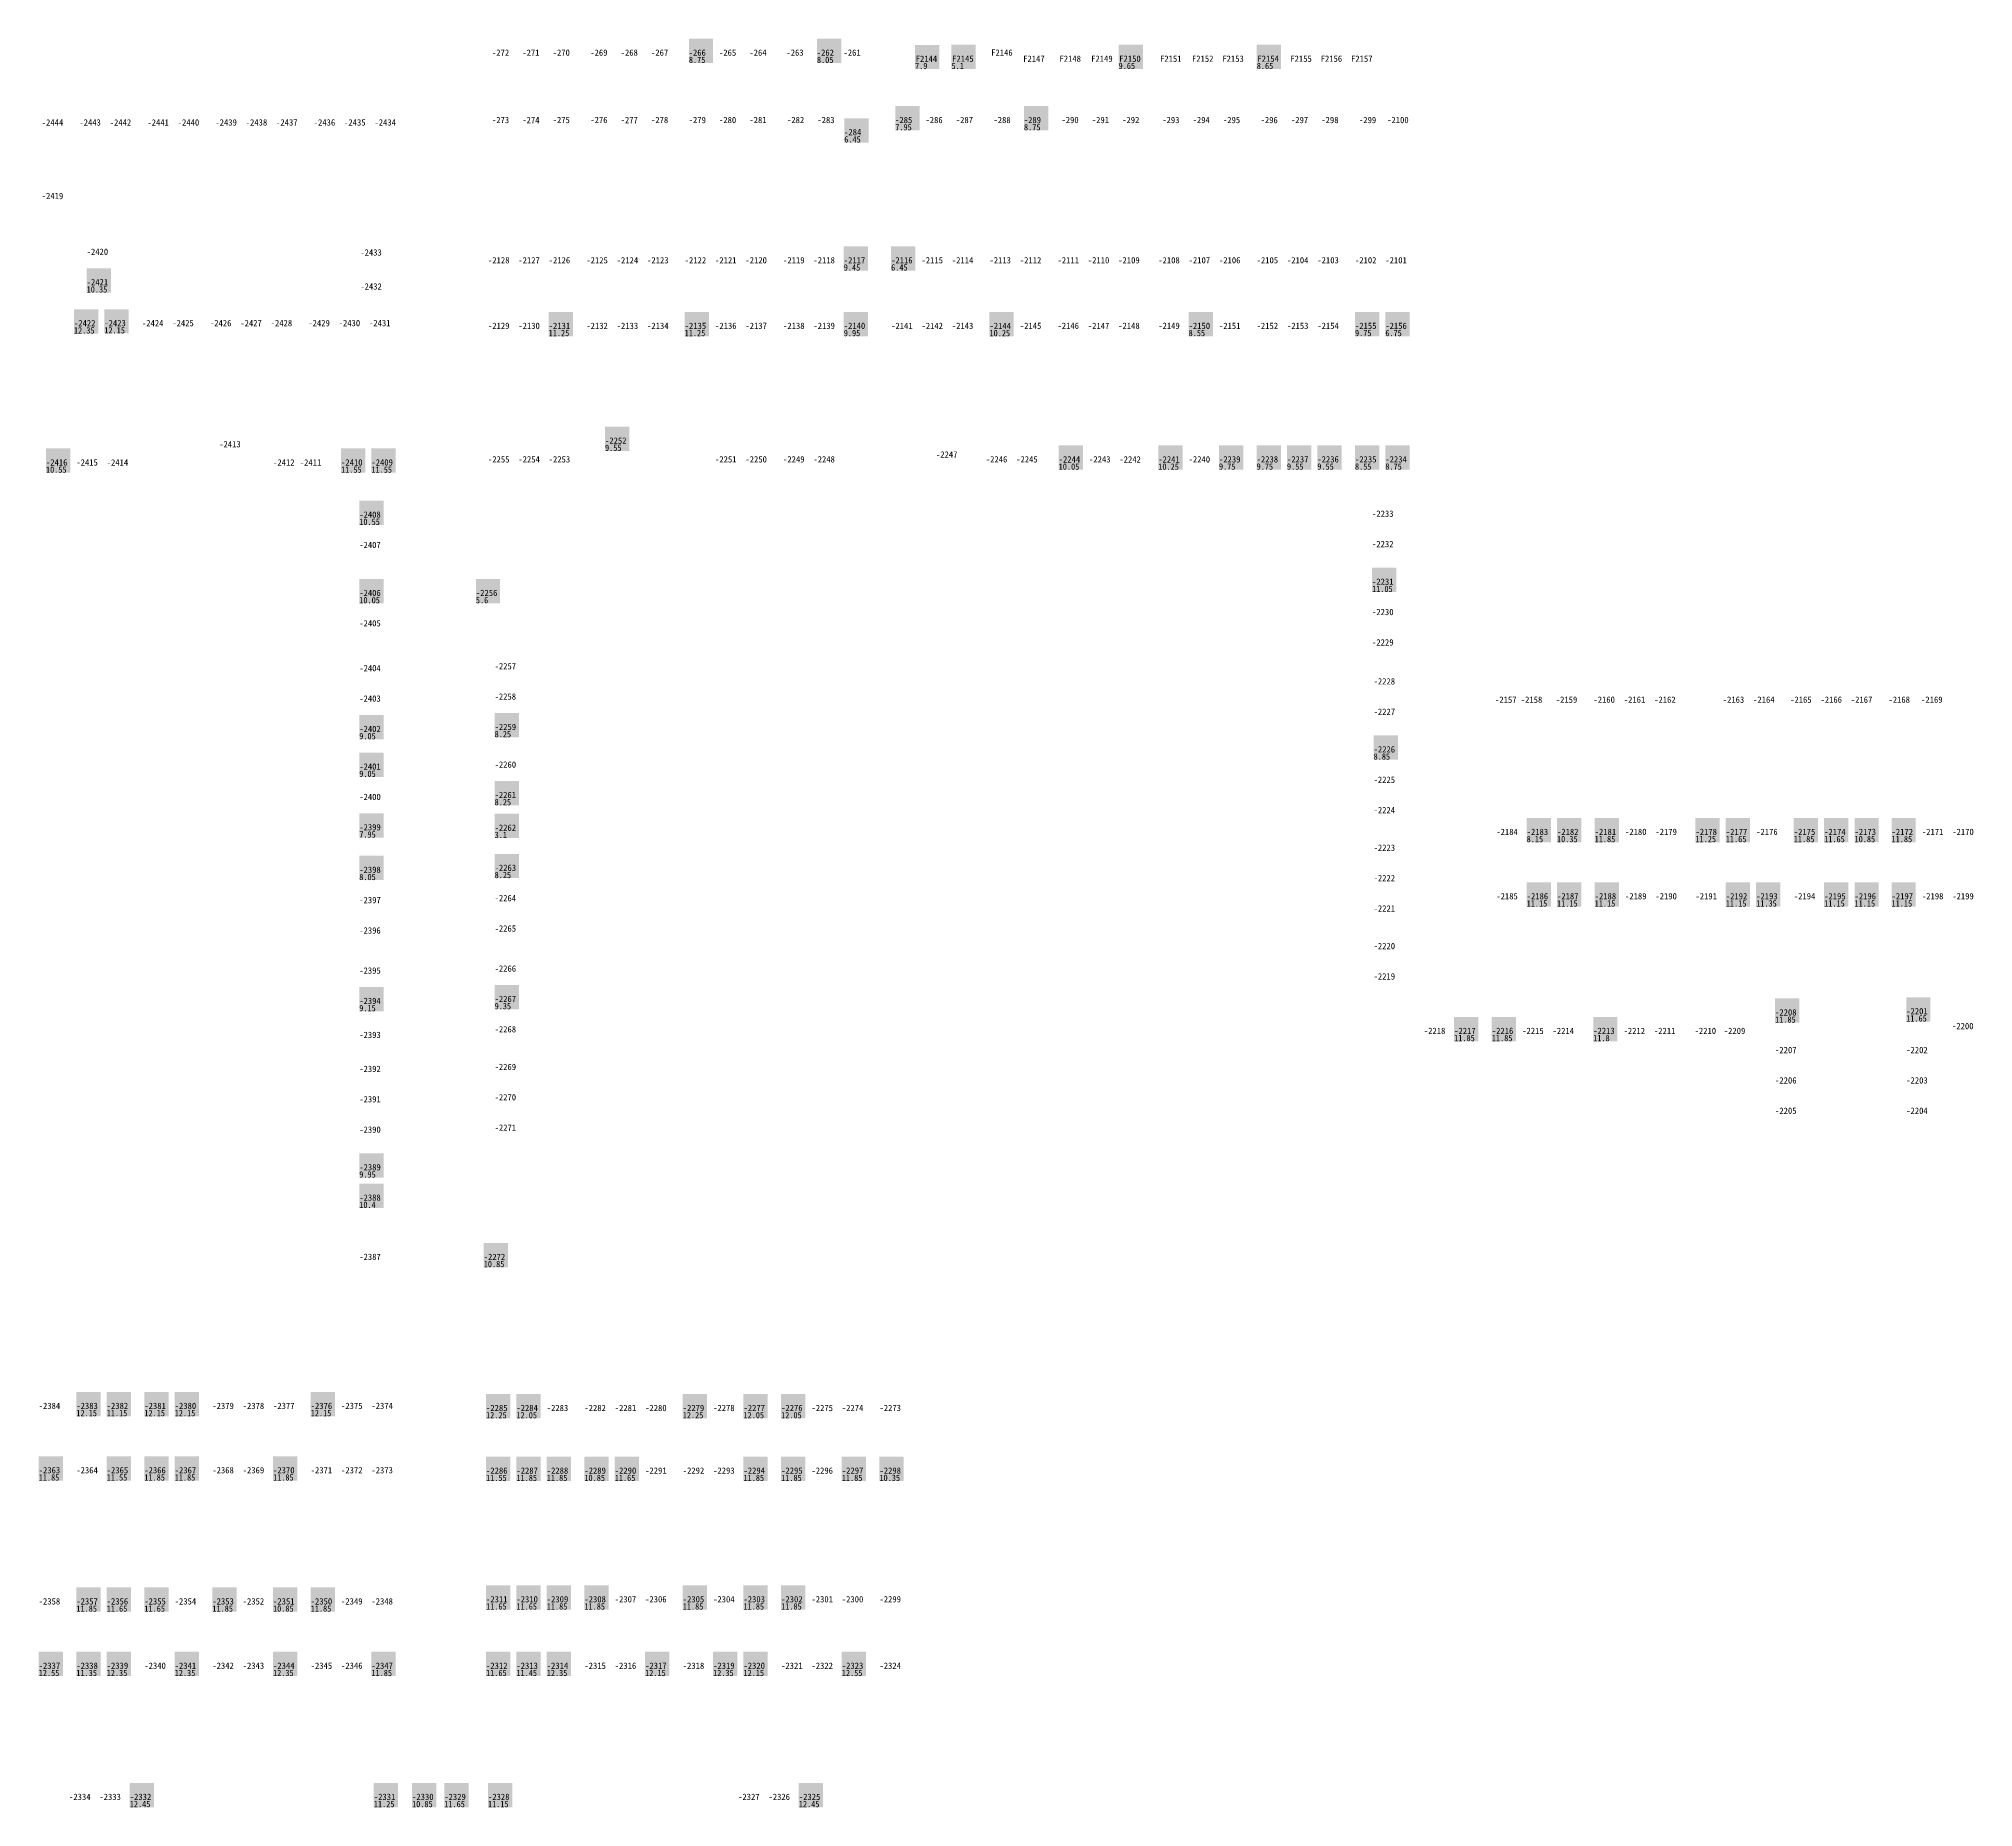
# Model space of a CAD drawing. Header units: millimetres. Extents: x -291287 to 173786, y -607295 to -295550.
# Drawn here: x 14463 to 173786, y -602358 to -456700 of the extents above; entities that cross this region are included whole.
import ezdxf
from ezdxf.enums import TextEntityAlignment as Align

# ---------------------------------------------------------------- set-up
doc = ezdxf.new("R2010")
doc.units = ezdxf.units.MM
doc.header["$LTSCALE"] = 100
for name, color, linetype in [('a_parking_number', 200, 'Continuous'), ('a_parking_price', 221, 'Continuous'), ('a_parking_sales_mark', 180, 'Continuous')]:
    doc.layers.add(name, color=color, linetype=linetype)
doc.styles.add('华文细黑', font='STXIHEI.TTF')
doc.styles.add('黑体', font='simhei.ttf', dxfattribs={"width": 0.8})

msp = doc.modelspace()

# ---------------------------------------------------------------- linework, layer by layer
at = {"layer": 'a_parking_sales_mark'}
for points in [[(68006, -458700), (70006, -458700), (68006, -456700), (70006, -456700)], [(78556, -458700), (80556, -458700), (78556, -456700), (80556, -456700)], [(86634, -459206), (88634, -459206), (86634, -457206), (88634, -457206)], [(89635, -459200), (91635, -459200), (89635, -457200), (91635, -457200)], [(103398, -459200), (105398, -459200), (103398, -457200), (105398, -457200)], [(114776, -459200), (116776, -459200), (114776, -457200), (116776, -457200)], [(80806, -465250), (82806, -465250), (80806, -463250), (82806, -463250)], [(85006, -464250), (87006, -464250), (85006, -462250), (87006, -462250)], [(95606, -464250), (97606, -464250), (95606, -462250), (97606, -462250)], [(80763, -475800), (82763, -475800), (80763, -473800), (82763, -473800)], [(84663, -475800), (86663, -475800), (84663, -473800), (86663, -473800)], [(18413, -477606), (20413, -477606), (18413, -475606), (20413, -475606)], [(17367, -480982), (19367, -480982), (17367, -478982), (19367, -478982)], [(19867, -480976), (21867, -480976), (19867, -478976), (21867, -478976)], [(56463, -481200), (58463, -481200), (56463, -479200), (58463, -479200)], [(67663, -481200), (69663, -481200), (67663, -479200), (69663, -479200)], [(80763, -481200), (82763, -481200), (80763, -479200), (82763, -479200)], [(92763, -481206), (94763, -481206), (92763, -479206), (94763, -479206)], [(109163, -481200), (111163, -481200), (109163, -479200), (111163, -479200)], [(122863, -481200), (124863, -481200), (122863, -479200), (124863, -479200)], [(125363, -481200), (127363, -481200), (125363, -479200), (127363, -479200)], [(61103, -490652), (63103, -490652), (61103, -488652), (63103, -488652)], [(15063, -492450), (17063, -492450), (15063, -490450), (17063, -490450)], [(39363, -492450), (41363, -492450), (39363, -490450), (41363, -490450)], [(41863, -492450), (43863, -492450), (41863, -490450), (43863, -490450)], [(98463, -492201), (100463, -492201), (98463, -490201), (100463, -490201)], [(106663, -492201), (108663, -492201), (106663, -490201), (108663, -490201)], [(111663, -492195), (113663, -492195), (111663, -490195), (113663, -490195)], [(114763, -492195), (116763, -492195), (114763, -490195), (116763, -490195)], [(117263, -492195), (119263, -492195), (117263, -490195), (119263, -490195)], [(119763, -492195), (121763, -492195), (119763, -490195), (121763, -490195)], [(122863, -492195), (124863, -492195), (122863, -490195), (124863, -490195)], [(125363, -492195), (127363, -492195), (125363, -490195), (127363, -490195)], [(40863, -496747), (42863, -496747), (40863, -494747), (42863, -494747)], [(124270, -502271), (126270, -502271), (124270, -500271), (126270, -500271)], [(40863, -503197), (42863, -503197), (40863, -501197), (42863, -501197)], [(50467, -503197), (52467, -503197), (50467, -501197), (52467, -501197)], [(40863, -514397), (42863, -514397), (40863, -512397), (42863, -512397)], [(52009, -514234), (54009, -514234), (52009, -512234), (54009, -512234)], [(124396, -516080), (126396, -516080), (124396, -514080), (126396, -514080)], [(40863, -517497), (42863, -517497), (40863, -515497), (42863, -515497)], [(52009, -519834), (54009, -519834), (52009, -517834), (54009, -517834)], [(40863, -522497), (42863, -522497), (40863, -520497), (42863, -520497)], [(52009, -522534), (54009, -522534), (52009, -520534), (54009, -520534)], [(137003, -522876), (139003, -522876), (137003, -520876), (139003, -520876)], [(139503, -522876), (141503, -522876), (139503, -520876), (141503, -520876)], [(142603, -522876), (144603, -522876), (142603, -520876), (144603, -520876)], [(150903, -522876), (152903, -522876), (150903, -520876), (152903, -520876)], [(153403, -522876), (155403, -522876), (153403, -520876), (155403, -520876)], [(159003, -522876), (161003, -522876), (159003, -520876), (161003, -520876)], [(161503, -522876), (163503, -522876), (161503, -520876), (163503, -520876)], [(164003, -522876), (166003, -522876), (164003, -520876), (166003, -520876)], [(167053, -522876), (169053, -522876), (167053, -520876), (169053, -520876)], [(40863, -525997), (42863, -525997), (40863, -523997), (42863, -523997)], [(52009, -525834), (54009, -525834), (52009, -523834), (54009, -523834)], [(137003, -528176), (139003, -528176), (137003, -526176), (139003, -526176)], [(139503, -528176), (141503, -528176), (139503, -526176), (141503, -526176)], [(142603, -528176), (144603, -528176), (142603, -526176), (144603, -526176)], [(153403, -528176), (155403, -528176), (153403, -526176), (155403, -526176)], [(155903, -528176), (157903, -528176), (155903, -526176), (157903, -526176)], [(161503, -528176), (163503, -528176), (161503, -526176), (163503, -526176)], [(164003, -528176), (166003, -528176), (164003, -526176), (166003, -526176)], [(167053, -528176), (169053, -528176), (167053, -526176), (169053, -526176)], [(40863, -536797), (42863, -536797), (40863, -534797), (42863, -534797)], [(52009, -536634), (54009, -536634), (52009, -534634), (54009, -534634)], [(157460, -537744), (159460, -537744), (157460, -535744), (159460, -535744)], [(168260, -537644), (170260, -537644), (168260, -535644), (170260, -535644)], [(131033, -539264), (133033, -539264), (131033, -537264), (133033, -537264)], [(134133, -539264), (136133, -539264), (134133, -537264), (136133, -537264)], [(142483, -539264), (144483, -539264), (142483, -537264), (144483, -537264)], [(40863, -550497), (42863, -550497), (40863, -548497), (42863, -548497)], [(40863, -552997), (42863, -552997), (40863, -550997), (42863, -550997)], [(51113, -557876), (53113, -557876), (51113, -555876), (53113, -555876)], [(17563, -570150), (19563, -570150), (17563, -568150), (19563, -568150)], [(20063, -570150), (22063, -570150), (20063, -568150), (22063, -568150)], [(23163, -570150), (25163, -570150), (23163, -568150), (25163, -568150)], [(25663, -570150), (27663, -570150), (25663, -568150), (27663, -568150)], [(36863, -570150), (38863, -570150), (36863, -568150), (38863, -568150)], [(51303, -570322), (53303, -570322), (51303, -568322), (53303, -568322)], [(53803, -570322), (55803, -570322), (53803, -568322), (55803, -568322)], [(67503, -570322), (69503, -570322), (67503, -568322), (69503, -568322)], [(72503, -570322), (74503, -570322), (72503, -568322), (74503, -568322)], [(75603, -570322), (77603, -570322), (75603, -568322), (77603, -568322)], [(14463, -575450), (16463, -575450), (14463, -573450), (16463, -573450)], [(20063, -575450), (22063, -575450), (20063, -573450), (22063, -573450)], [(23163, -575450), (25163, -575450), (23163, -573450), (25163, -573450)], [(25663, -575450), (27663, -575450), (25663, -573450), (27663, -573450)], [(33763, -575450), (35763, -575450), (33763, -573450), (35763, -573450)], [(51303, -575482), (53303, -575482), (51303, -573482), (53303, -573482)], [(53803, -575482), (55803, -575482), (53803, -573482), (55803, -573482)], [(56303, -575482), (58303, -575482), (56303, -573482), (58303, -573482)], [(59403, -575482), (61403, -575482), (59403, -573482), (61403, -573482)], [(61903, -575482), (63903, -575482), (61903, -573482), (63903, -573482)], [(72503, -575482), (74503, -575482), (72503, -573482), (74503, -573482)], [(75603, -575482), (77603, -575482), (75603, -573482), (77603, -573482)], [(80603, -575482), (82603, -575482), (80603, -573482), (82603, -573482)], [(83703, -575482), (85703, -575482), (83703, -573482), (85703, -573482)], [(17563, -586250), (19563, -586250), (17563, -584250), (19563, -584250)], [(20063, -586250), (22063, -586250), (20063, -584250), (22063, -584250)], [(23163, -586250), (25163, -586250), (23163, -584250), (25163, -584250)], [(28763, -586250), (30763, -586250), (28763, -584250), (30763, -584250)], [(33763, -586250), (35763, -586250), (33763, -584250), (35763, -584250)], [(36863, -586250), (38863, -586250), (36863, -584250), (38863, -584250)], [(51303, -586075), (53303, -586075), (51303, -584075), (53303, -584075)], [(53803, -586075), (55803, -586075), (53803, -584075), (55803, -584075)], [(56303, -586075), (58303, -586075), (56303, -584075), (58303, -584075)], [(59403, -586075), (61403, -586075), (59403, -584075), (61403, -584075)], [(67503, -586075), (69503, -586075), (67503, -584075), (69503, -584075)], [(72503, -586075), (74503, -586075), (72503, -584075), (74503, -584075)], [(75603, -586075), (77603, -586075), (75603, -584075), (77603, -584075)], [(14463, -591550), (16463, -591550), (14463, -589550), (16463, -589550)], [(17563, -591550), (19563, -591550), (17563, -589550), (19563, -589550)], [(20063, -591550), (22063, -591550), (20063, -589550), (22063, -589550)], [(25663, -591550), (27663, -591550), (25663, -589550), (27663, -589550)], [(33763, -591550), (35763, -591550), (33763, -589550), (35763, -589550)], [(41863, -591550), (43863, -591550), (41863, -589550), (43863, -589550)], [(51303, -591550), (53303, -591550), (51303, -589550), (53303, -589550)], [(53803, -591550), (55803, -591550), (53803, -589550), (55803, -589550)], [(56303, -591550), (58303, -591550), (56303, -589550), (58303, -589550)], [(64403, -591550), (66403, -591550), (64403, -589550), (66403, -589550)], [(70003, -591550), (72003, -591550), (70003, -589550), (72003, -589550)], [(72503, -591550), (74503, -591550), (72503, -589550), (74503, -589550)], [(80603, -591550), (82603, -591550), (80603, -589550), (82603, -589550)], [(21963, -602350), (23963, -602350), (21963, -600350), (23963, -600350)], [(42063, -602350), (44063, -602350), (42063, -600350), (44063, -600350)], [(45213, -602350), (47213, -602350), (45213, -600350), (47213, -600350)], [(47863, -602350), (49863, -602350), (47863, -600350), (49863, -600350)], [(51463, -602350), (53463, -602350), (51463, -600350), (53463, -600350)], [(77063, -602350), (79063, -602350), (77063, -600350), (79063, -600350)]]:
    msp.add_solid(points, dxfattribs=at)

# ---------------------------------------------------------------- texts
at = {"layer": 'a_parking_number', "style": '华文细黑'}
for s, p in [('-272', (52500, -457850, 0)), ('-271', (55000, -457850, 0)), ('-270', (57500, -457850, 0)), ('-269', (60600, -457850, 0)), ('-268', (63100, -457850, 0)), ('-267', (65600, -457850, 0)), ('-266', (68700, -457850, 0)), ('-265', (71200, -457850, 0)), ('-264', (73700, -457850, 0)), ('-263', (76750, -457850, 0)), ('-262', (79250, -457850)), ('-261', (81450, -457850)), ('F2144', (87574, -458350, 0)), ('F2145', (90575, -458350, 0)), ('F2146', (93789, -457850, 0)), ('F2147', (96425, -458350, 0)), ('F2148', (99414, -458350, 0)), ('F2149', (102025, -458350, 0)), ('F2150', (104338, -458350, 0)), ('F2151', (107696, -458350, 0)), ('F2152', (110325, -458350, 0)), ('F2153', (112825, -458350, 0)), ('F2154', (115716, -458350, 0)), ('F2155', (118425, -458350, 0)), ('F2156', (120925, -458350, 0)), ('F2157', (123425, -458350, 0)), ('-2444', (15600, -463600, 0)), ('-2443', (18700, -463600, 0)), ('-2442', (21200, -463600, 0)), ('-2441', (24300, -463600, 0)), ('-2440', (26800, -463600, 0)), ('-2439', (29900, -463600, 0)), ('-2438', (32400, -463600, 0)), ('-2437', (34900, -463600, 0)), ('-2436', (38000, -463600, 0)), ('-2435', (40500, -463600, 0)), ('-2434', (43000, -463600, 0)), ('-273', (52500, -463400, 0)), ('-274', (55000, -463400, 0)), ('-275', (57500, -463400, 0)), ('-276', (60600, -463400, 0)), ('-277', (63100, -463400, 0)), ('-278', (65600, -463400, 0)), ('-279', (68700, -463400, 0)), ('-280', (71200, -463400, 0)), ('-281', (73700, -463400, 0)), ('-282', (76800, -463400, 0)), ('-283', (79300, -463400, 0)), ('-285', (85700, -463400, 0)), ('-286', (88200, -463400, 0)), ('-287', (90700, -463400, 0)), ('-288', (93800, -463400, 0)), ('-289', (96300, -463400, 0)), ('-290', (99400, -463400, 0)), ('-291', (101900, -463400, 0)), ('-292', (104400, -463400, 0)), ('-293', (107700, -463400, 0)), ('-294', (110200, -463400, 0)), ('-295', (112700, -463400, 0)), ('-296', (115800, -463400, 0)), ('-297', (118300, -463400, 0)), ('-298', (120800, -463400, 0)), ('-299', (123900, -463400, 0)), ('-2100', (126400, -463400, 0)), ('-284', (81500, -464400, 0)), ('-2419', (15600, -469660, 0)), ('-2420', (19300, -474250)), ('-2433', (41835, -474308, 0)), ('-2128', (52350, -474950, 0)), ('-2127', (54850, -474950, 0)), ('-2126', (57350, -474950, 0)), ('-2125', (60450, -474950, 0)), ('-2124', (62950, -474950, 0)), ('-2123', (65450, -474950, 0)), ('-2122', (68550, -474950, 0)), ('-2121', (71050, -474950, 0)), ('-2120', (73550, -474950, 0)), ('-2119', (76650, -474950, 0)), ('-2118', (79150, -474950, 0)), ('-2117', (81650, -474950, 0)), ('-2116', (85550, -474950, 0)), ('-2115', (88050, -474950, 0)), ('-2114', (90550, -474950, 0)), ('-2113', (93650, -474950)), ('-2112', (96150, -474950, 0)), ('-2111', (99250, -474950)), ('-2110', (101750, -474950)), ('-2109', (104250, -474950, 0)), ('-2108', (107550, -474950, 0)), ('-2107', (110050, -474950)), ('-2106', (112550, -474950)), ('-2105', (115650, -474950)), ('-2104', (118150, -474950)), ('-2103', (120650, -474950)), ('-2102', (123750, -474950)), ('-2101', (126250, -474950)), ('-2421', (19300, -476750, 0)), ('-2432', (41835, -477108, 0)), ('-2422', (18254, -480126, 0)), ('-2423', (20754, -480126, 0)), ('-2424', (23854, -480126, 0)), ('-2425', (26354, -480126, 0)), ('-2426', (29454, -480126, 0)), ('-2427', (31954, -480126, 0)), ('-2428', (34454, -480126, 0)), ('-2429', (37554, -480126, 0)), ('-2430', (40054, -480126, 0)), ('-2431', (42554, -480126, 0)), ('-2129', (52350, -480350, 0)), ('-2130', (54850, -480350, 0)), ('-2131', (57350, -480350, 0)), ('-2132', (60450, -480350, 0)), ('-2133', (62950, -480350, 0)), ('-2134', (65450, -480350, 0)), ('-2135', (68550, -480350, 0)), ('-2136', (71050, -480350, 0)), ('-2137', (73550, -480350, 0)), ('-2138', (76650, -480350, 0)), ('-2139', (79150, -480350, 0)), ('-2140', (81650, -480350, 0)), ('-2141', (85550, -480350, 0)), ('-2142', (88050, -480350, 0)), ('-2143', (90550, -480350, 0)), ('-2144', (93650, -480350, 0)), ('-2145', (96150, -480350, 0)), ('-2146', (99250, -480350, 0)), ('-2147', (101750, -480350, 0)), ('-2148', (104250, -480350, 0)), ('-2149', (107550, -480350, 0)), ('-2150', (110050, -480350, 0)), ('-2151', (112550, -480350, 0)), ('-2152', (115650, -480350, 0)), ('-2153', (118150, -480350, 0)), ('-2154', (120650, -480350, 0)), ('-2155', (123750, -480350, 0)), ('-2156', (126250, -480350, 0)), ('-2413', (30218, -490099, 0)), ('-2252', (61990, -489802, 0)), ('-2247', (89245, -490943, 0)), ('-2416', (15950, -491600, 0)), ('-2415', (18450, -491600, 0)), ('-2414', (20950, -491600, 0)), ('-2412', (34650, -491600)), ('-2411', (36850, -491600)), ('-2410', (40250, -491600)), ('-2409', (42750, -491600)), ('-2255', (52350, -491345, 0)), ('-2254', (54850, -491345, 0)), ('-2253', (57350, -491345, 0)), ('-2251', (71050, -491345, 0)), ('-2250', (73550, -491345, 0)), ('-2249', (76650, -491345, 0)), ('-2248', (79150, -491345, 0)), ('-2246', (93350, -491345, 0)), ('-2245', (95850, -491345, 0)), ('-2244', (99350, -491345, 0)), ('-2243', (101850, -491345, 0)), ('-2242', (104350, -491345, 0)), ('-2241', (107550, -491345, 0)), ('-2240', (110050, -491345, 0)), ('-2239', (112550, -491345, 0)), ('-2238', (115650, -491345, 0)), ('-2237', (118150, -491345, 0)), ('-2236', (120650, -491345, 0)), ('-2235', (123750, -491345, 0)), ('-2234', (126250, -491345, 0)), ('-2408', (41750, -495897, 0)), ('-2233', (125157, -495821, 0)), ('-2407', (41750, -498397, 0)), ('-2232', (125157, -498321, 0)), ('-2231', (125157, -501421, 0)), ('-2406', (41750, -502347, 0)), ('-2256', (51354, -502347, 0)), ('-2405', (41750, -504847, 0)), ('-2230', (125157, -503921, 0)), ('-2229', (125157, -506421, 0)), ('-2257', (52895, -508384, 0)), ('-2404', (41750, -508547, 0)), ('-2228', (125283, -509631, 0)), ('-2403', (41750, -511047, 0)), ('-2258', (52895, -510884, 0)), ('-2157', (135287, -511139)), ('-2158', (137405, -511139, 0)), ('-2159', (140287, -511139)), ('-2160', (143387, -511139)), ('-2161', (145887, -511139)), ('-2162', (148387, -511139)), ('-2163', (154037, -511139)), ('-2164', (156537, -511139)), ('-2165', (159587, -511139)), ('-2166', (162087, -511139)), ('-2167', (164587, -511139)), ('-2168', (167687, -511139)), ('-2169', (170371, -511139, 0)), ('-2227', (125283, -512131, 0)), ('-2402', (41750, -513547, 0)), ('-2259', (52895, -513384, 0)), ('-2226', (125283, -515231, 0)), ('-2401', (41750, -516647, 0)), ('-2260', (52895, -516484, 0)), ('-2225', (125283, -517731, 0)), ('-2400', (41750, -519147, 0)), ('-2261', (52895, -518984, 0)), ('-2224', (125283, -520231, 0)), ('-2399', (41750, -521647, 0)), ('-2262', (52895, -521684, 0)), ('-2184', (135390, -522026)), ('-2183', (137890, -522026, 0)), ('-2182', (140390, -522026)), ('-2181', (143490, -522026)), ('-2180', (145990, -522026, 0)), ('-2179', (148490, -522026)), ('-2178', (151790, -522026)), ('-2177', (154290, -522026, 0)), ('-2176', (156790, -522026)), ('-2175', (159890, -522026, 0)), ('-2174', (162390, -522026, 0)), ('-2173', (164890, -522026)), ('-2172', (167940, -522026)), ('-2171', (170440, -522026, 0)), ('-2170', (172940, -522026)), ('-2223', (125283, -523331, 0)), ('-2398', (41750, -525147, 0)), ('-2263', (52895, -524984, 0)), ('-2222', (125283, -525831, 0)), ('-2264', (52895, -527484, 0)), ('-2185', (135390, -527326, 0)), ('-2186', (137890, -527326, 0)), ('-2187', (140390, -527326)), ('-2188', (143490, -527326, 0)), ('-2189', (145990, -527326, 0)), ('-2190', (148490, -527326, 0)), ('-2191', (151790, -527326, 0)), ('-2192', (154290, -527326, 0)), ('-2193', (156790, -527326, 0)), ('-2194', (159890, -527326, 0)), ('-2195', (162390, -527326, 0)), ('-2196', (164890, -527326, 0)), ('-2197', (167940, -527326, 0)), ('-2198', (170440, -527326, 0)), ('-2199', (172940, -527326, 0)), ('-2397', (41750, -527647, 0)), ('-2221', (125283, -528331, 0)), ('-2396', (41750, -530147, 0)), ('-2265', (52895, -529984, 0)), ('-2220', (125283, -531431, 0)), ('-2395', (41750, -533447, 0)), ('-2266', (52895, -533284, 0)), ('-2219', (125283, -533931, 0)), ('-2394', (41750, -535947, 0)), ('-2267', (52895, -535784, 0)), ('-2208', (158347, -536894, 0)), ('-2201', (169147, -536794)), ('-2393', (41750, -538747)), ('-2268', (52895, -538284, 0)), ('-2218', (129420, -538414, 0)), ('-2217', (131920, -538414, 0)), ('-2216', (135020, -538414, 0)), ('-2215', (137520, -538414, 0)), ('-2214', (140020, -538414, 0)), ('-2213', (143370, -538414, 0)), ('-2212', (145870, -538414, 0)), ('-2211', (148370, -538414, 0)), ('-2210', (151720, -538414, 0)), ('-2209', (154123, -538414, 0)), ('-2200', (172921, -538020)), ('-2207', (158347, -539994, 0)), ('-2202', (169147, -539994, 0)), ('-2392', (41750, -541547)), ('-2269', (52895, -541384, 0)), ('-2206', (158347, -542494, 0)), ('-2203', (169147, -542494, 0)), ('-2391', (41750, -544047)), ('-2270', (52895, -543884, 0)), ('-2205', (158347, -544994, 0)), ('-2204', (169147, -544994, 0)), ('-2390', (41750, -546547)), ('-2271', (52895, -546384, 0)), ('-2389', (41750, -549647)), ('-2388', (41750, -552147)), ('-2387', (41750, -557026)), ('-2272', (52000, -557026, 0)), ('-2384', (15350, -569300, 0)), ('-2383', (18450, -569300, 0)), ('-2382', (20950, -569300, 0)), ('-2381', (24050, -569300, 0)), ('-2380', (26550, -569300, 0)), ('-2379', (29650, -569300, 0)), ('-2378', (32150, -569300, 0)), ('-2377', (34650, -569300, 0)), ('-2376', (37750, -569300, 0)), ('-2375', (40250, -569300, 0)), ('-2374', (42750, -569300, 0)), ('-2285', (52190, -569472, 0)), ('-2284', (54690, -569472, 0)), ('-2283', (57190, -569472, 0)), ('-2282', (60290, -569472, 0)), ('-2281', (62790, -569472, 0)), ('-2280', (65290, -569472, 0)), ('-2279', (68390, -569472, 0)), ('-2278', (70890, -569472, 0)), ('-2277', (73390, -569472, 0)), ('-2276', (76490, -569472, 0)), ('-2275', (78990, -569472, 0)), ('-2274', (81490, -569472, 0)), ('-2273', (84590, -569472, 0)), ('-2363', (15350, -574600, 0)), ('-2364', (18450, -574600, 0)), ('-2365', (20950, -574600, 0)), ('-2366', (24050, -574600, 0)), ('-2367', (26550, -574600, 0)), ('-2368', (29650, -574600, 0)), ('-2369', (32150, -574600, 0)), ('-2370', (34650, -574600, 0)), ('-2371', (37750, -574600, 0)), ('-2372', (40250, -574600, 0)), ('-2373', (42750, -574600, 0)), ('-2286', (52190, -574632, 0)), ('-2287', (54690, -574632, 0)), ('-2288', (57190, -574632, 0)), ('-2289', (60290, -574632, 0)), ('-2290', (62790, -574632, 0)), ('-2291', (65290, -574632, 0)), ('-2292', (68390, -574632, 0)), ('-2293', (70890, -574632, 0)), ('-2294', (73390, -574632, 0)), ('-2295', (76490, -574632, 0)), ('-2296', (78990, -574632, 0)), ('-2297', (81490, -574632, 0)), ('-2298', (84590, -574632, 0)), ('-2358', (15350, -585400, 0)), ('-2357', (18450, -585400, 0)), ('-2356', (20950, -585400, 0)), ('-2355', (24050, -585400, 0)), ('-2354', (26550, -585400, 0)), ('-2353', (29650, -585400, 0)), ('-2352', (32150, -585400, 0)), ('-2351', (34650, -585400, 0)), ('-2350', (37750, -585400, 0)), ('-2349', (40250, -585400, 0)), ('-2348', (42750, -585400, 0)), ('-2311', (52190, -585225, 0)), ('-2310', (54690, -585225, 0)), ('-2309', (57190, -585225, 0)), ('-2308', (60290, -585225, 0)), ('-2307', (62790, -585225, 0)), ('-2306', (65290, -585225, 0)), ('-2305', (68390, -585225, 0)), ('-2304', (70890, -585225, 0)), ('-2303', (73390, -585225, 0)), ('-2302', (76490, -585225, 0)), ('-2301', (78990, -585225, 0)), ('-2300', (81490, -585225, 0)), ('-2299', (84590, -585225, 0)), ('-2337', (15350, -590700, 0)), ('-2338', (18450, -590700, 0)), ('-2339', (20950, -590700, 0)), ('-2340', (24050, -590700, 0)), ('-2341', (26550, -590700, 0)), ('-2342', (29650, -590700, 0)), ('-2343', (32150, -590700, 0)), ('-2344', (34650, -590700, 0)), ('-2345', (37750, -590700, 0)), ('-2346', (40250, -590700, 0)), ('-2347', (42750, -590700, 0)), ('-2312', (52190, -590700, 0)), ('-2313', (54690, -590700, 0)), ('-2314', (57190, -590700, 0)), ('-2315', (60290, -590700, 0)), ('-2316', (62790, -590700, 0)), ('-2317', (65290, -590700, 0)), ('-2318', (68390, -590700, 0)), ('-2319', (70890, -590700, 0)), ('-2320', (73390, -590700, 0)), ('-2321', (76490, -590700, 0)), ('-2322', (78990, -590700, 0)), ('-2323', (81490, -590700, 0)), ('-2324', (84590, -590700, 0)), ('-2334', (17850, -601500, 0)), ('-2333', (20350, -601500, 0)), ('-2332', (22850, -601500, 0)), ('-2331', (42950, -601500, 0)), ('-2330', (46100, -601500, 0)), ('-2329', (48750, -601500, 0)), ('-2328', (52350, -601500, 0)), ('-2327', (72950, -601500, 0)), ('-2326', (75450, -601500, 0)), ('-2325', (77950, -601500))]:
    msp.add_text(s, height=520, dxfattribs=at).set_placement(p, align=Align.MIDDLE)
at = {"layer": 'a_parking_price', "style": '黑体', "width": 0.8}
for s, p in [('8.75', (68006, -458700)), ('8.05', (78556, -458700)), ('7.9', (86634, -459206)), ('5.1', (89635, -459200)), ('9.65', (103398, -459200)), ('8.65', (114776, -459200)), ('6.45', (80806, -465250)), ('7.95', (85006, -464250)), ('8.75', (95606, -464250)), ('9.45', (80763, -475800)), ('6.45', (84663, -475800)), ('10.35', (18413, -477606)), ('12.35', (17367, -480982)), ('12.15', (19867, -480976)), ('11.25', (56463, -481200)), ('11.25', (67663, -481200)), ('9.95', (80763, -481200)), ('10.25', (92763, -481206)), ('8.55', (109163, -481200)), ('9.75', (122863, -481200)), ('6.75', (125363, -481200)), ('9.55', (61103, -490652)), ('10.55', (15063, -492450)), ('11.55', (39363, -492450)), ('11.55', (41863, -492450)), ('10.05', (98463, -492201)), ('10.25', (106663, -492201)), ('9.75', (111663, -492195)), ('9.75', (114763, -492195)), ('9.55', (117263, -492195)), ('9.55', (119763, -492195)), ('8.55', (122863, -492195)), ('8.75', (125363, -492195)), ('10.55', (40863, -496747)), ('11.05', (124270, -502271)), ('10.05', (40863, -503197)), ('5.6', (50467, -503197)), ('9.05', (40863, -514397)), ('8.25', (52009, -514234)), ('8.85', (124396, -516080)), ('9.05', (40863, -517497)), ('8.25', (52009, -519834)), ('7.95', (40863, -522497)), ('3.1', (52009, -522534)), ('8.15', (137003, -522876)), ('10.35', (139503, -522876)), ('11.85', (142603, -522876)), ('11.25', (150903, -522876)), ('11.65', (153403, -522876)), ('11.85', (159003, -522876)), ('11.65', (161503, -522876)), ('10.85', (164003, -522876)), ('11.85', (167053, -522876)), ('8.05', (40863, -525997)), ('8.25', (52009, -525834)), ('11.15', (137003, -528176)), ('11.15', (139503, -528176)), ('11.15', (142603, -528176)), ('11.15', (153403, -528176)), ('11.35', (155903, -528176)), ('11.15', (161503, -528176)), ('11.15', (164003, -528176)), ('11.15', (167053, -528176)), ('9.15', (40863, -536797)), ('9.35', (52009, -536634)), ('11.85', (157460, -537744)), ('11.65', (168260, -537644)), ('11.85', (131033, -539264)), ('11.85', (134133, -539264)), ('11.8', (142483, -539264)), ('9.95', (40863, -550497)), ('10.4', (40863, -552997)), ('10.85', (51113, -557876)), ('12.15', (17563, -570150)), ('11.15', (20063, -570150)), ('12.15', (23163, -570150)), ('12.15', (25663, -570150)), ('12.15', (36863, -570150)), ('12.25', (51303, -570322)), ('12.05', (53803, -570322)), ('12.25', (67503, -570322)), ('12.05', (72503, -570322)), ('12.05', (75603, -570322)), ('11.85', (14463, -575450)), ('11.55', (20063, -575450)), ('11.85', (23163, -575450)), ('11.85', (25663, -575450)), ('11.85', (33763, -575450)), ('11.55', (51303, -575482)), ('11.85', (53803, -575482)), ('11.85', (56303, -575482)), ('10.85', (59403, -575482)), ('11.65', (61903, -575482)), ('11.85', (72503, -575482)), ('11.85', (75603, -575482)), ('11.85', (80603, -575482)), ('10.35', (83703, -575482)), ('11.85', (17563, -586250)), ('11.65', (20063, -586250)), ('11.65', (23163, -586250)), ('11.85', (28763, -586250)), ('10.85', (33763, -586250)), ('11.85', (36863, -586250)), ('11.65', (51303, -586075)), ('11.65', (53803, -586075)), ('11.85', (56303, -586075)), ('11.85', (59403, -586075)), ('11.85', (67503, -586075)), ('11.85', (72503, -586075)), ('11.85', (75603, -586075)), ('12.55', (14463, -591550)), ('11.35', (17563, -591550)), ('12.35', (20063, -591550)), ('12.35', (25663, -591550)), ('12.35', (33763, -591550)), ('11.85', (41863, -591550)), ('11.65', (51303, -591550)), ('11.45', (53803, -591550)), ('12.35', (56303, -591550)), ('12.15', (64403, -591550)), ('12.35', (70003, -591550)), ('12.15', (72503, -591550)), ('12.55', (80603, -591550)), ('12.45', (21963, -602350)), ('11.25', (42063, -602350)), ('10.85', (45213, -602350)), ('11.65', (47863, -602350)), ('11.15', (51463, -602350)), ('12.45', (77063, -602350))]:
    msp.add_text(s, height=520, dxfattribs=at).set_placement(p)

doc.saveas('drawing.dxf')
